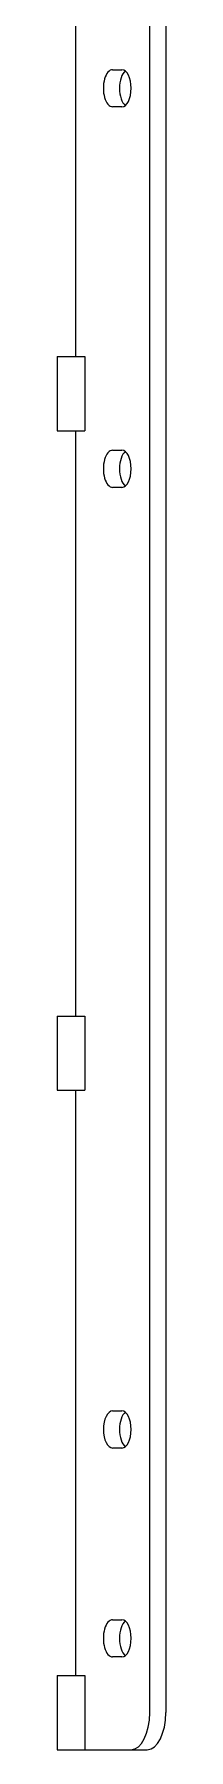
# Model space of a CAD drawing. Header units: inches. Extents: x 20 to 536, y 8 to 344.
# Drawn here: x 112.55 to 114.01, y 98.98 to 122.08 of the extents above; entities that cross this region are included whole.
import ezdxf

# ---------------------------------------------------------------- set-up
doc = ezdxf.new("R2010")
doc.units = ezdxf.units.IN
doc.header["$LTSCALE"] = 16
doc.header["$MEASUREMENT"] = 0
doc.layers.add('Visible (ANSI)', color=7, linetype='Continuous', lineweight=50)

msp = doc.modelspace()

# ---------------------------------------------------------------- linework, layer by layer
at = {"layer": 'Visible (ANSI)', "linetype": 'Continuous', "lineweight": 18}
for p, q in [((113.7938578051557, 99.47596743752455), (113.7938578051557, 128.2259674375245)), ((114.0103641561018, 128.2259674375245), (114.0103641561018, 99.47596743752455)), ((112.7938578051562, 125.6159674375245), (112.7938578051562, 117.7359674375246)), ((113.2938578051559, 121.6009674375245), (113.4188578051559, 121.6009674375245)), ((113.4188578051559, 121.1009674375246), (113.2938578051559, 121.1009674375246)), ((112.5470636665624, 117.7359674375245), (112.9188578051561, 117.7359674375245)), ((112.5470636665624, 117.7359674375245), (112.5470636665624, 116.7359674375245)), ((112.9188578051561, 117.7359674375245), (112.9188578051561, 116.7359674375245)), ((112.5470636665624, 116.7359674375245), (112.9188578051561, 116.7359674375245)), ((112.7938578051562, 116.7359674375246), (112.7938578051562, 108.8559674375246)), ((113.2938578051559, 116.4759674375245), (113.4188578051559, 116.4759674375245)), ((113.4188578051559, 115.9759674375245), (113.2938578051559, 115.9759674375245)), ((112.5470636665624, 108.8559674375245), (112.9188578051561, 108.8559674375245)), ((112.5470636665624, 108.8559674375245), (112.5470636665624, 107.8559674375245)), ((112.9188578051561, 108.8559674375245), (112.9188578051561, 107.8559674375245)), ((112.5470636665624, 107.8559674375245), (112.9188578051561, 107.8559674375245)), ((112.7938578051562, 107.8559674375245), (112.7938578051562, 99.97596743752455)), ((113.293857805156, 103.5384674375245), (113.4188578051559, 103.5384674375245)), ((113.4188578051559, 103.0384674375245), (113.293857805156, 103.0384674375245)), ((113.293857805156, 100.7259674375245), (113.4188578051559, 100.7259674375245)), ((113.4188578051559, 100.2259674375245), (113.293857805156, 100.2259674375245)), ((112.5470636665624, 99.97596743752452), (112.9188578051561, 99.97596743752452)), ((112.5470636665624, 99.97596743752452), (112.5470636665624, 98.97596743752453)), ((112.9188578051561, 99.97596743752452), (112.9188578051561, 98.97596743752453)), ((112.5470636665624, 98.97596743752453), (112.9188578051561, 98.97596743752453)), ((112.9188578051561, 98.97596743752455), (113.5438578051558, 98.97596743752455)), ((113.5438578051558, 98.97596743752455), (113.760364156102, 98.97596743752455))]:
    msp.add_line(p, q, dxfattribs=at)
for centre, major_axis, ratio, start_param, end_param in [((113.2938578051559, 121.3509674375245), (-6.049978025850913e-17, -0.2500000000000006), 0.4999999999997423, 3.141592653589797, 6.283185307179591), ((113.5103641561021, 121.3509674375245), (-9.834652777191347e-17, 0.2500000000000004), 0.4999999999997422, 0.3747344327087757, 2.766858220881183), ((113.4188578051559, 121.3509674375245), (4.368166982177424e-17, 0.2500000000000006), 0.4999999999997423, 3.141592653589797, 6.28318530717959), ((113.2938578051559, 116.2259674375246), (-1.188718630125724e-16, -0.2500000000000003), 0.4999999999997423, 3.141592653589798, 6.283185307179592), ((113.5103641561021, 116.2259674375246), (-1.256650077085561e-16, 0.2499999999999999), 0.4999999999997423, 0.3747344327087747, 2.766858220881182), ((113.4188578051559, 116.2259674375246), (1.529555895682887e-16, 0.2499999999999999), 0.4999999999997423, 3.1415926535898, 6.283185307179593), ((113.2938578051559, 103.2884674375245), (4.478070782130217e-16, -0.2499999999999993), 0.4999999999997423, 3.141592653589781, 6.283185307179574), ((113.5103641561021, 103.2884674375245), (-1.475197916578702e-16, 0.250000000000001), 0.4999999999997423, 0.3747344327087746, 2.766858220881182), ((113.4188578051559, 103.2884674375245), (-4.37123577062888e-16, 0.2499999999999993), 0.4999999999997423, 3.141592653589782, 6.283185307179575), ((113.2938578051559, 100.4759674375245), (1.099313794501943e-15, -0.2499999999999993), 0.4999999999997423, 3.14159265358976, 6.283185307179553), ((113.4188578051559, 100.4759674375245), (-1.070912311592671e-15, 0.2499999999999993), 0.4999999999997423, 3.141592653589761, 6.283185307179554), ((113.5103641561021, 100.4759674375245), (-1.03810223759242e-16, 0.2500000000000012), 0.4999999999997423, 0.3747344327087918, 2.766858220881183), ((113.5438578051558, 99.47596743752455), (1.529890672604863e-15, -0.5000000000000021), 0.4999999999997423, 0, 1.570796326794895), ((113.760364156102, 99.47596743752455), (1.049085425720199e-15, -0.5000000000000012), 0.4999999999997423, 0, 1.570796326794873)]:
    msp.add_ellipse(centre, major_axis=major_axis, ratio=ratio, start_param=start_param, end_param=end_param, dxfattribs=at)

doc.saveas('drawing.dxf')
